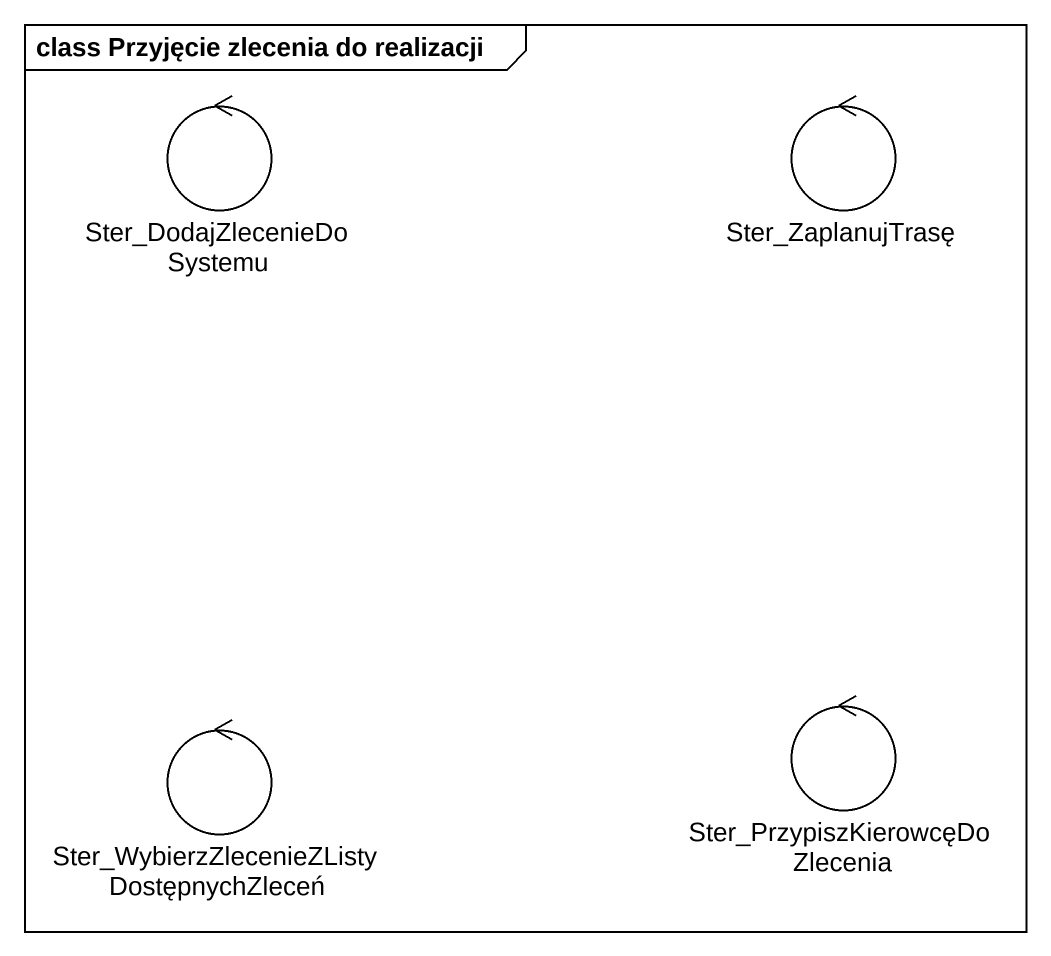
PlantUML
@startuml
mainframe class Przyjęcie zlecenia do realizacji
control Ster_DodajZlecenieDoSystemu
control Ster_ZaplanujTrasę
control "Ster_WybierzZlecenieZListyDostępnychZleceń" as Ster_WybierzZlecenieZListyDo
control "Ster_PrzypiszKierowcęDoZlecenia" as Ster_PrzypiszKierowcęDoZlece
@enduml
